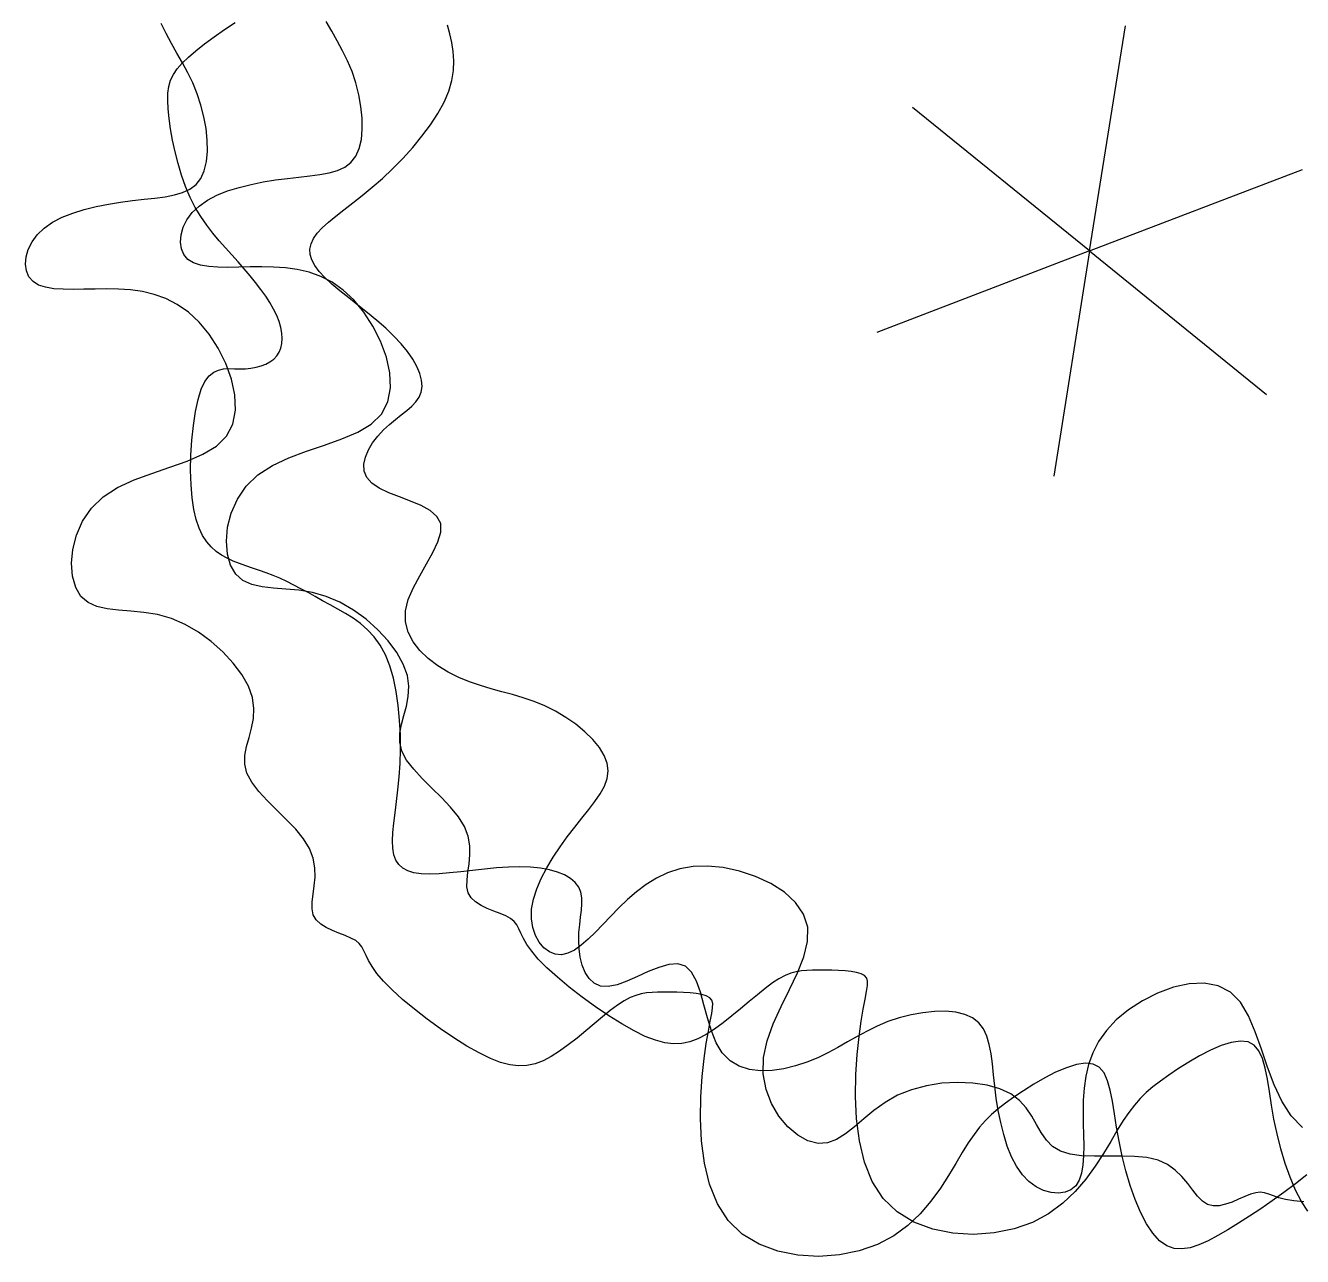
# Model space of a CAD drawing. Extents: x 186.4 to 233.1, y 208.5 to 248.3.
# Drawn here: x 221.205 to 225.016, y 211.266 to 214.941 of the extents above; entities that cross this region are included whole.
import ezdxf

# ---------------------------------------------------------------- set-up
doc = ezdxf.new("R2010")
doc.units = 0
doc.header["$MEASUREMENT"] = 0
doc.layers.get('0').update_dxf_attribs({"linetype": 'CONTINUOUS'})

msp = doc.modelspace()

# ---------------------------------------------------------------- linework, layer by layer
for p, q in [((221.624, 214.9164), (221.6091, 214.9468)), ((221.7986, 214.9285), (221.8305, 214.9501)), ((222.1186, 214.9239), (222.1022, 214.9529)), ((221.6399, 214.8869), (221.624, 214.9164)), ((221.7392, 214.8856), (221.7679, 214.9069)), ((221.7679, 214.9069), (221.7986, 214.9285)), ((222.1351, 214.895), (222.1186, 214.9239)), ((222.4711, 214.9161), (222.464, 214.9416)), ((222.4771, 214.8899), (222.4711, 214.9161)), ((224.3807, 214.2677), (224.4878, 214.9396)), ((221.6563, 214.858), (221.6399, 214.8869)), ((221.7133, 214.8652), (221.7392, 214.8856)), ((222.151, 214.8655), (222.1351, 214.895)), ((222.4814, 214.863), (222.4771, 214.8899)), ((221.6728, 214.829), (221.6563, 214.858)), ((221.6721, 214.828), (221.6907, 214.8459)), ((221.6907, 214.8459), (221.7133, 214.8652)), ((222.1659, 214.835), (222.151, 214.8655)), ((222.1792, 214.803), (222.1659, 214.835)), ((222.4834, 214.8352), (222.4814, 214.863)), ((222.4823, 214.8063), (222.4834, 214.8352)), ((221.6378, 214.7771), (221.646, 214.7943)), ((221.646, 214.7943), (221.6573, 214.811)), ((221.6573, 214.811), (221.6721, 214.828)), ((221.6887, 214.7996), (221.6728, 214.829)), ((221.7035, 214.7691), (221.6887, 214.7996)), ((222.1905, 214.7692), (222.1792, 214.803)), ((222.4775, 214.7763), (222.4823, 214.8063)), ((221.6296, 214.7391), (221.6325, 214.759)), ((221.6325, 214.759), (221.6378, 214.7771)), ((221.7169, 214.7371), (221.7035, 214.7691)), ((222.1995, 214.7341), (222.1905, 214.7692)), ((222.4682, 214.7449), (222.4775, 214.7763)), ((221.629, 214.7169), (221.6296, 214.7391)), ((221.6302, 214.6918), (221.629, 214.7169)), ((221.7282, 214.7032), (221.7169, 214.7371)), ((222.2059, 214.6989), (222.1995, 214.7341)), ((222.4541, 214.7122), (222.4682, 214.7449)), ((221.6331, 214.6633), (221.6302, 214.6918)), ((221.7372, 214.6682), (221.7282, 214.7032)), ((222.2095, 214.6642), (222.2059, 214.6989)), ((222.4132, 214.6443), (222.4355, 214.6785)), ((222.4355, 214.6785), (222.4541, 214.7122)), ((224.3807, 214.2677), (223.8523, 214.6963)), ((221.6375, 214.632), (221.6331, 214.6633)), ((221.7436, 214.6329), (221.7372, 214.6682)), ((222.2099, 214.6312), (222.2095, 214.6642)), ((222.3879, 214.6102), (222.4132, 214.6443)), ((221.6434, 214.5985), (221.6375, 214.632)), ((221.7471, 214.5983), (221.7436, 214.6329)), ((222.2071, 214.6005), (222.2099, 214.6312)), ((222.3602, 214.5766), (222.3879, 214.6102)), ((221.6509, 214.5638), (221.6434, 214.5985)), ((221.6599, 214.5286), (221.6509, 214.5638)), ((221.7447, 214.5346), (221.7476, 214.5652)), ((221.7476, 214.5652), (221.7471, 214.5983)), ((222.1902, 214.5502), (222.2006, 214.5732)), ((222.2006, 214.5732), (222.2071, 214.6005)), ((222.3308, 214.5441), (222.3602, 214.5766)), ((221.6704, 214.4937), (221.6599, 214.5286)), ((221.7382, 214.5073), (221.7447, 214.5346)), ((222.1576, 214.5183), (222.1758, 214.5321)), ((222.1758, 214.5321), (222.1902, 214.5502)), ((222.3004, 214.5131), (222.3308, 214.5441)), ((221.6825, 214.4597), (221.6704, 214.4937)), ((221.7279, 214.4843), (221.7382, 214.5073)), ((221.9866, 214.4843), (222.0208, 214.488)), ((222.0208, 214.488), (222.0532, 214.4915)), ((222.0532, 214.4915), (222.0834, 214.4955)), ((222.0834, 214.4955), (222.1111, 214.5008)), ((222.1111, 214.5008), (222.1359, 214.5081)), ((222.1359, 214.5081), (222.1576, 214.5183)), ((222.2697, 214.4842), (222.3004, 214.5131)), ((224.3807, 214.2677), (225.0161, 214.5109)), ((221.6736, 214.4421), (221.6953, 214.4523)), ((221.6962, 214.4276), (221.6825, 214.4597)), ((221.6953, 214.4523), (221.7135, 214.4661)), ((221.7135, 214.4661), (221.7279, 214.4843)), ((221.8079, 214.4468), (221.8421, 214.4575)), ((221.8421, 214.4575), (221.8778, 214.4664)), ((221.8778, 214.4664), (221.9143, 214.4737)), ((221.9143, 214.4737), (221.9508, 214.4796)), ((221.9508, 214.4796), (221.9866, 214.4843)), ((222.2097, 214.4335), (222.2393, 214.4577)), ((222.2393, 214.4577), (222.2697, 214.4842)), ((221.452, 214.4078), (221.4885, 214.4136)), ((221.4885, 214.4136), (221.5242, 214.4183)), ((221.5242, 214.4183), (221.5585, 214.4221)), ((221.5585, 214.4221), (221.5909, 214.4255)), ((221.5909, 214.4255), (221.6211, 214.4295)), ((221.6211, 214.4295), (221.6488, 214.4348)), ((221.6488, 214.4348), (221.6736, 214.4421)), ((221.7114, 214.3979), (221.6962, 214.4276)), ((221.7224, 214.4018), (221.7473, 214.4191)), ((221.7473, 214.4191), (221.776, 214.434)), ((221.776, 214.434), (221.8079, 214.4468)), ((222.1549, 214.3908), (222.1814, 214.4113)), ((222.1814, 214.4113), (222.2097, 214.4335)), ((221.3137, 214.3681), (221.3456, 214.3808)), ((221.3456, 214.3808), (221.3798, 214.3915)), ((221.3798, 214.3915), (221.4155, 214.4004)), ((221.4155, 214.4004), (221.452, 214.4078)), ((221.6863, 214.3607), (221.702, 214.3821)), ((221.702, 214.3821), (221.7224, 214.4018)), ((221.7278, 214.3704), (221.7114, 214.3979)), ((222.1305, 214.3718), (222.1549, 214.3908)), ((221.2397, 214.3162), (221.2601, 214.3359)), ((221.2601, 214.3359), (221.2849, 214.3532)), ((221.2849, 214.3532), (221.3137, 214.3681)), ((221.6687, 214.316), (221.6752, 214.3384)), ((221.6752, 214.3384), (221.6863, 214.3607)), ((221.7453, 214.3449), (221.7278, 214.3704)), ((221.7635, 214.321), (221.7453, 214.3449)), ((222.0751, 214.3207), (222.0902, 214.337)), ((222.0902, 214.337), (222.1088, 214.3539)), ((222.1088, 214.3539), (222.1305, 214.3718)), ((221.2239, 214.2948), (221.2397, 214.3162)), ((221.6669, 214.2943), (221.6687, 214.316)), ((221.7823, 214.2984), (221.7635, 214.321)), ((221.8013, 214.2767), (221.7823, 214.2984)), ((222.0569, 214.2891), (222.064, 214.3048)), ((222.064, 214.3048), (222.0751, 214.3207)), ((221.2064, 214.25), (221.2128, 214.2724)), ((221.2128, 214.2724), (221.2239, 214.2948)), ((221.6697, 214.2743), (221.6669, 214.2943)), ((221.6772, 214.2567), (221.6697, 214.2743)), ((221.8203, 214.2557), (221.8013, 214.2767)), ((222.0537, 214.2734), (222.0569, 214.2891)), ((222.0546, 214.2575), (222.0537, 214.2734)), ((224.3807, 214.2677), (223.7453, 214.0244)), ((224.3807, 214.2677), (224.2737, 213.5958)), ((224.3807, 214.2677), (224.9091, 213.839)), ((221.2046, 214.2284), (221.2064, 214.25)), ((221.2074, 214.2084), (221.2046, 214.2284)), ((221.6894, 214.2425), (221.6772, 214.2567)), ((221.706, 214.232), (221.6894, 214.2425)), ((221.7268, 214.2251), (221.706, 214.232)), ((221.7513, 214.221), (221.7268, 214.2251)), ((221.7788, 214.2191), (221.7513, 214.221)), ((221.8391, 214.235), (221.8203, 214.2557)), ((221.8573, 214.2144), (221.8391, 214.235)), ((221.8748, 214.2201), (221.841, 214.2193)), ((221.9095, 214.2205), (221.8748, 214.2201)), ((221.9448, 214.2198), (221.9095, 214.2205)), ((221.9804, 214.2174), (221.9448, 214.2198)), ((222.0596, 214.2413), (222.0546, 214.2575)), ((222.0685, 214.2245), (222.0596, 214.2413)), ((222.0814, 214.2069), (222.0685, 214.2245)), ((221.2149, 214.1908), (221.2074, 214.2084)), ((221.227, 214.1765), (221.2149, 214.1908)), ((221.8089, 214.2187), (221.7788, 214.2191)), ((221.841, 214.2193), (221.8089, 214.2187)), ((221.8749, 214.1938), (221.8573, 214.2144)), ((221.8915, 214.1734), (221.8749, 214.1938)), ((222.0159, 214.2124), (221.9804, 214.2174)), ((222.0512, 214.204), (222.0159, 214.2124)), ((222.086, 214.1915), (222.0512, 214.204)), ((222.0983, 214.1885), (222.0814, 214.2069)), ((222.12, 214.1741), (222.086, 214.1915)), ((222.1192, 214.169), (222.0983, 214.1885)), ((221.2437, 214.1661), (221.227, 214.1765)), ((221.2645, 214.1592), (221.2437, 214.1661)), ((221.2889, 214.1551), (221.2645, 214.1592)), ((221.3165, 214.1532), (221.2889, 214.1551)), ((221.3466, 214.1528), (221.3165, 214.1532)), ((221.3787, 214.1533), (221.3466, 214.1528)), ((221.4124, 214.1541), (221.3787, 214.1533)), ((221.4472, 214.1545), (221.4124, 214.1541)), ((221.4825, 214.1539), (221.4472, 214.1545)), ((221.518, 214.1514), (221.4825, 214.1539)), ((221.5536, 214.1464), (221.518, 214.1514)), ((221.5889, 214.138), (221.5536, 214.1464)), ((221.9071, 214.1531), (221.8915, 214.1734)), ((221.9214, 214.1331), (221.9071, 214.1531)), ((222.1431, 214.1486), (222.1192, 214.169)), ((222.153, 214.1511), (222.12, 214.1741)), ((222.1693, 214.1274), (222.1431, 214.1486)), ((222.1847, 214.1216), (222.153, 214.1511)), ((221.6237, 214.1255), (221.5889, 214.138)), ((221.6577, 214.1082), (221.6237, 214.1255)), ((221.6907, 214.0851), (221.6577, 214.1082)), ((221.9341, 214.1135), (221.9214, 214.1331)), ((221.9452, 214.0942), (221.9341, 214.1135)), ((222.197, 214.1055), (222.1693, 214.1274)), ((222.2147, 214.0853), (222.1847, 214.1216)), ((222.2251, 214.083), (222.197, 214.1055)), ((221.7224, 214.0556), (221.6907, 214.0851)), ((221.9545, 214.0754), (221.9452, 214.0942)), ((221.9617, 214.0571), (221.9545, 214.0754)), ((222.2417, 214.0436), (222.2147, 214.0853)), ((222.253, 214.0601), (222.2251, 214.083)), ((221.7523, 214.0193), (221.7224, 214.0556)), ((221.9669, 214.0394), (221.9617, 214.0571)), ((221.9699, 214.0226), (221.9669, 214.0394)), ((222.2645, 213.9983), (222.2417, 214.0436)), ((222.2797, 214.037), (222.253, 214.0601)), ((222.3043, 214.0137), (222.2797, 214.037)), ((221.7794, 213.9776), (221.7523, 214.0193)), ((221.9669, 213.9779), (221.9699, 213.9916)), ((221.971, 214.0066), (221.9699, 214.0226)), ((221.9699, 213.9916), (221.971, 214.0066)), ((222.2817, 213.9512), (222.2645, 213.9983)), ((222.3262, 213.9904), (222.3043, 214.0137)), ((221.8022, 213.9323), (221.7794, 213.9776)), ((221.9453, 213.9447), (221.9545, 213.9543)), ((221.9545, 213.9543), (221.9617, 213.9654)), ((221.9617, 213.9654), (221.9669, 213.9779)), ((222.3449, 213.9673), (222.3262, 213.9904)), ((222.3605, 213.9447), (222.3449, 213.9673)), ((221.7807, 213.9123), (221.796, 213.9155)), ((221.796, 213.9155), (221.8119, 213.9164)), ((221.8194, 213.8852), (221.8022, 213.9323)), ((221.8119, 213.9164), (221.8281, 213.9161)), ((221.8281, 213.9161), (221.8446, 213.9158)), ((221.8446, 213.9158), (221.861, 213.9163)), ((221.861, 213.9163), (221.8772, 213.9179)), ((221.8772, 213.9179), (221.8929, 213.9207)), ((221.8929, 213.9207), (221.9078, 213.9247)), ((221.9078, 213.9247), (221.9216, 213.93)), ((221.9216, 213.93), (221.9342, 213.9367)), ((221.9342, 213.9367), (221.9453, 213.9447)), ((222.2919, 213.9041), (222.2817, 213.9512)), ((222.3728, 213.9228), (222.3605, 213.9447)), ((222.3816, 213.9018), (222.3728, 213.9228)), ((221.7292, 213.8552), (221.7402, 213.8784)), ((221.7402, 213.8784), (221.7526, 213.8949)), ((221.7526, 213.8949), (221.7662, 213.9058)), ((221.7662, 213.9058), (221.7807, 213.9123)), ((221.8296, 213.8381), (221.8194, 213.8852)), ((222.2938, 213.8588), (222.2919, 213.9041)), ((222.3868, 213.8819), (222.3816, 213.9018)), ((222.3883, 213.8634), (222.3868, 213.8819)), ((221.7196, 213.8248), (221.7292, 213.8552)), ((222.2861, 213.8171), (222.2938, 213.8588)), ((222.3796, 213.8313), (222.3859, 213.8465)), ((222.3859, 213.8465), (222.3883, 213.8634)), ((221.7117, 213.7882), (221.7196, 213.8248)), ((221.8315, 213.7928), (221.8296, 213.8381)), ((222.2673, 213.7808), (222.2861, 213.8171)), ((222.3426, 213.7915), (222.3573, 213.8043)), ((222.3573, 213.8043), (222.3699, 213.8174)), ((222.3699, 213.8174), (222.3796, 213.8313)), ((221.7055, 213.7472), (221.7117, 213.7882)), ((221.8237, 213.7512), (221.8315, 213.7928)), ((222.2367, 213.7512), (222.2673, 213.7808)), ((222.2908, 213.7501), (222.3087, 213.765)), ((222.3087, 213.765), (222.3262, 213.7786)), ((222.3262, 213.7786), (222.3426, 213.7915)), ((221.701, 213.7032), (221.7055, 213.7472)), ((221.8049, 213.7149), (221.8237, 213.7512)), ((222.1491, 213.7065), (222.1965, 213.727)), ((222.1965, 213.727), (222.2367, 213.7512)), ((222.256, 213.7151), (222.273, 213.7336)), ((222.273, 213.7336), (222.2908, 213.7501)), ((221.6983, 213.6579), (221.701, 213.7032)), ((221.7744, 213.6852), (221.8049, 213.7149)), ((222.0437, 213.6699), (222.0973, 213.6881)), ((222.0973, 213.6881), (222.1491, 213.7065)), ((222.228, 213.6739), (222.2407, 213.695)), ((222.2407, 213.695), (222.256, 213.7151)), ((221.6868, 213.6406), (221.7342, 213.661)), ((221.6975, 213.613), (221.6983, 213.6579)), ((221.7342, 213.661), (221.7744, 213.6852)), ((221.9417, 213.6273), (221.9909, 213.6502)), ((221.9909, 213.6502), (222.0437, 213.6699)), ((222.2145, 213.6311), (222.219, 213.6524)), ((222.219, 213.6524), (222.228, 213.6739)), ((221.5814, 213.6039), (221.635, 213.6221)), ((221.635, 213.6221), (221.6868, 213.6406)), ((221.6986, 213.57), (221.6975, 213.613)), ((221.8985, 213.5995), (221.9417, 213.6273)), ((222.2155, 213.6106), (222.2145, 213.6311)), ((222.223, 213.5914), (222.2155, 213.6106)), ((221.4793, 213.5614), (221.5286, 213.5843)), ((221.5286, 213.5843), (221.5814, 213.6039)), ((221.8636, 213.5655), (221.8985, 213.5995)), ((222.2379, 213.5742), (222.223, 213.5914)), ((222.2606, 213.5593), (222.2379, 213.5742)), ((221.4013, 213.4996), (221.4362, 213.5335)), ((221.4362, 213.5335), (221.4793, 213.5614)), ((221.7017, 213.5305), (221.6986, 213.57)), ((221.8371, 213.5268), (221.8636, 213.5655)), ((222.2892, 213.5461), (222.2606, 213.5593)), ((222.3212, 213.5337), (222.2892, 213.5461)), ((222.354, 213.5213), (222.3212, 213.5337)), ((221.3748, 213.4609), (221.4013, 213.4996)), ((221.7068, 213.4959), (221.7017, 213.5305)), ((221.7139, 213.4659), (221.7068, 213.4959)), ((221.8186, 213.4853), (221.8371, 213.5268)), ((222.3852, 213.5079), (222.354, 213.5213)), ((222.4123, 213.4928), (222.3852, 213.5079)), ((221.3563, 213.4193), (221.3748, 213.4609)), ((221.7227, 213.4402), (221.7139, 213.4659)), ((221.8077, 213.4428), (221.8186, 213.4853)), ((222.4327, 213.4751), (222.4123, 213.4928)), ((222.4439, 213.4538), (222.4327, 213.4751)), ((221.3454, 213.3769), (221.3563, 213.4193)), ((221.7333, 213.4184), (221.7227, 213.4402)), ((221.804, 213.4014), (221.8077, 213.4428)), ((222.4357, 213.3994), (222.4443, 213.4284)), ((222.4443, 213.4284), (222.4439, 213.4538)), ((221.7454, 213.3998), (221.7333, 213.4184)), ((221.7589, 213.3842), (221.7454, 213.3998)), ((221.7737, 213.3711), (221.7589, 213.3842)), ((221.8072, 213.363), (221.804, 213.4014)), ((222.4205, 213.3676), (222.4357, 213.3994)), ((221.3417, 213.3355), (221.3454, 213.3769)), ((221.7896, 213.3599), (221.7737, 213.3711)), ((221.8066, 213.3503), (221.7896, 213.3599)), ((221.8245, 213.3419), (221.8066, 213.3503)), ((221.8168, 213.3294), (221.8072, 213.363)), ((222.4015, 213.3337), (222.4205, 213.3676)), ((221.3448, 213.297), (221.3417, 213.3355)), ((221.8324, 213.3027), (221.8168, 213.3294)), ((221.8431, 213.3344), (221.8245, 213.3419)), ((221.8624, 213.3276), (221.8431, 213.3344)), ((221.8823, 213.3209), (221.8624, 213.3276)), ((221.9025, 213.3142), (221.8823, 213.3209)), ((221.9229, 213.3071), (221.9025, 213.3142)), ((221.9435, 213.2993), (221.9229, 213.3071)), ((222.3812, 213.2985), (222.4015, 213.3337)), ((221.3545, 213.2635), (221.3448, 213.297)), ((221.8537, 213.2841), (221.8324, 213.3027)), ((221.88, 213.2723), (221.8537, 213.2841)), ((221.9105, 213.2654), (221.88, 213.2723)), ((221.9641, 213.2906), (221.9435, 213.2993)), ((221.9848, 213.2809), (221.9641, 213.2906)), ((222.0056, 213.2705), (221.9848, 213.2809)), ((222.0266, 213.2594), (222.0056, 213.2705)), ((222.3623, 213.2629), (222.3812, 213.2985)), ((221.3701, 213.2368), (221.3545, 213.2635)), ((221.3914, 213.2181), (221.3701, 213.2368)), ((221.9446, 213.2615), (221.9105, 213.2654)), ((221.9815, 213.2586), (221.9446, 213.2615)), ((222.0205, 213.2548), (221.9815, 213.2586)), ((222.061, 213.2482), (222.0205, 213.2548)), ((222.0479, 213.2479), (222.0266, 213.2594)), ((222.0695, 213.2359), (222.0479, 213.2479)), ((222.1021, 213.2368), (222.061, 213.2482)), ((222.0914, 213.2236), (222.0695, 213.2359)), ((222.1432, 213.2192), (222.1021, 213.2368)), ((222.3472, 213.2275), (222.3623, 213.2629)), ((221.4177, 213.2064), (221.3914, 213.2181)), ((221.4482, 213.1995), (221.4177, 213.2064)), ((221.4823, 213.1955), (221.4482, 213.1995)), ((221.5192, 213.1926), (221.4823, 213.1955)), ((221.5582, 213.1888), (221.5192, 213.1926)), ((222.1139, 213.2113), (222.0914, 213.2236)), ((222.1367, 213.1988), (222.1139, 213.2113)), ((222.1597, 213.1857), (222.1367, 213.1988)), ((222.1833, 213.196), (222.1432, 213.2192)), ((222.2213, 213.1683), (222.1833, 213.196)), ((222.3387, 213.1931), (222.3472, 213.2275)), ((222.3387, 213.1605), (222.3387, 213.1931)), ((221.5987, 213.1822), (221.5582, 213.1888)), ((221.6398, 213.1708), (221.5987, 213.1822)), ((221.6809, 213.1532), (221.6398, 213.1708)), ((221.721, 213.13), (221.6809, 213.1532)), ((222.1824, 213.1715), (222.1597, 213.1857)), ((222.2045, 213.1556), (222.1824, 213.1715)), ((222.2256, 213.1373), (222.2045, 213.1556)), ((222.2562, 213.1372), (222.2213, 213.1683)), ((222.3466, 213.1299), (222.3387, 213.1605)), ((221.759, 213.1023), (221.721, 213.13)), ((222.2452, 213.1161), (222.2256, 213.1373)), ((222.2631, 213.0914), (222.2452, 213.1161)), ((222.287, 213.1037), (222.2562, 213.1372)), ((222.3614, 213.1013), (222.3466, 213.1299)), ((221.7939, 213.0712), (221.759, 213.1023)), ((222.2787, 213.0627), (222.2631, 213.0914)), ((222.3127, 213.0691), (222.287, 213.1037)), ((222.3819, 213.075), (222.3614, 213.1013)), ((221.8247, 213.0378), (221.7939, 213.0712)), ((222.2919, 213.0295), (222.2787, 213.0627)), ((222.3321, 213.0343), (222.3127, 213.0691)), ((222.4069, 213.0511), (222.3819, 213.075)), ((222.4354, 213.0297), (222.4069, 213.0511)), ((221.8503, 213.0031), (221.8247, 213.0378)), ((221.8698, 212.9683), (221.8503, 213.0031)), ((222.3026, 212.9926), (222.2919, 213.0295)), ((222.3443, 213.0004), (222.3321, 213.0343)), ((222.3488, 212.9685), (222.3443, 213.0004)), ((222.4661, 213.0109), (222.4354, 213.0297)), ((222.498, 212.9949), (222.4661, 213.0109)), ((221.882, 212.9345), (221.8698, 212.9683)), ((222.311, 212.9527), (222.3026, 212.9926)), ((222.3471, 212.9382), (222.3488, 212.9685)), ((222.5301, 212.9817), (222.498, 212.9949)), ((222.5622, 212.9707), (222.5301, 212.9817)), ((222.5942, 212.9611), (222.5622, 212.9707)), ((221.8865, 212.9025), (221.882, 212.9345)), ((222.3172, 212.9106), (222.311, 212.9527)), ((222.3415, 212.9094), (222.3471, 212.9382)), ((222.6263, 212.9522), (222.5942, 212.9611)), ((222.6584, 212.9434), (222.6263, 212.9522)), ((222.6905, 212.9338), (222.6584, 212.9434)), ((222.7225, 212.9228), (222.6905, 212.9338)), ((221.8848, 212.8722), (221.8865, 212.9025)), ((222.3213, 212.8673), (222.3172, 212.9106)), ((222.334, 212.8816), (222.3415, 212.9094)), ((222.7546, 212.9096), (222.7225, 212.9228)), ((222.7865, 212.8936), (222.7546, 212.9096)), ((222.8177, 212.8752), (222.7865, 212.8936)), ((221.8792, 212.8434), (221.8848, 212.8722)), ((222.3236, 212.8235), (222.3213, 212.8673)), ((222.3219, 212.8281), (222.3267, 212.8546)), ((222.3267, 212.8546), (222.334, 212.8816)), ((222.8471, 212.8548), (222.8177, 212.8752)), ((222.8741, 212.8328), (222.8471, 212.8548)), ((221.8644, 212.7887), (221.8717, 212.8157)), ((221.8717, 212.8157), (221.8792, 212.8434)), ((222.3215, 212.8017), (222.3219, 212.8281)), ((222.324, 212.7801), (222.3236, 212.8235)), ((222.8979, 212.8098), (222.8741, 212.8328)), ((222.9175, 212.7861), (222.8979, 212.8098)), ((221.8595, 212.7622), (221.8644, 212.7887)), ((222.3278, 212.7751), (222.3215, 212.8017)), ((222.3227, 212.738), (222.324, 212.7801)), ((222.3422, 212.7481), (222.3278, 212.7751)), ((222.9322, 212.7622), (222.9175, 212.7861)), ((221.8592, 212.7358), (221.8595, 212.7622)), ((221.8655, 212.7092), (221.8592, 212.7358)), ((222.3199, 212.6977), (222.3227, 212.738)), ((222.3632, 212.7206), (222.3422, 212.7481)), ((222.9412, 212.7386), (222.9322, 212.7622)), ((222.9438, 212.7156), (222.9412, 212.7386)), ((221.8798, 212.6821), (221.8655, 212.7092)), ((222.3162, 212.6597), (222.3199, 212.6977)), ((222.3889, 212.6927), (222.3632, 212.7206)), ((222.9407, 212.693), (222.9438, 212.7156)), ((221.9009, 212.6547), (221.8798, 212.6821)), ((222.3119, 212.624), (222.3162, 212.6597)), ((222.4172, 212.6645), (222.3889, 212.6927)), ((222.446, 212.6361), (222.4172, 212.6645)), ((222.9202, 212.6477), (222.9326, 212.6704)), ((222.9326, 212.6704), (222.9407, 212.693)), ((221.9266, 212.6268), (221.9009, 212.6547)), ((221.9549, 212.5986), (221.9266, 212.6268)), ((222.3076, 212.5907), (222.3119, 212.624)), ((222.4733, 212.6074), (222.446, 212.6361)), ((222.8858, 212.6002), (222.9043, 212.6244)), ((222.9043, 212.6244), (222.9202, 212.6477)), ((221.9837, 212.5701), (221.9549, 212.5986)), ((222.3038, 212.56), (222.3076, 212.5907)), ((222.4969, 212.5786), (222.4733, 212.6074)), ((222.8654, 212.5748), (222.8858, 212.6002)), ((222.011, 212.5415), (221.9837, 212.5701)), ((222.3011, 212.5321), (222.3038, 212.56)), ((222.5149, 212.5498), (222.4969, 212.5786)), ((222.5258, 212.521), (222.5149, 212.5498)), ((222.8218, 212.5194), (222.8438, 212.548)), ((222.8438, 212.548), (222.8654, 212.5748)), ((222.0346, 212.5127), (222.011, 212.5415)), ((222.0526, 212.4839), (222.0346, 212.5127)), ((222.2999, 212.5069), (222.3011, 212.5321)), ((222.3007, 212.4848), (222.2999, 212.5069)), ((222.5306, 212.4926), (222.5258, 212.521)), ((222.8002, 212.4894), (222.8218, 212.5194)), ((222.0635, 212.4551), (222.0526, 212.4839)), ((222.3041, 212.4657), (222.3007, 212.4848)), ((222.531, 212.465), (222.5306, 212.4926)), ((222.7795, 212.4584), (222.8002, 212.4894)), ((222.0683, 212.4267), (222.0635, 212.4551)), ((222.3102, 212.4495), (222.3041, 212.4657)), ((222.3191, 212.4362), (222.3102, 212.4495)), ((222.3309, 212.4256), (222.3191, 212.4362)), ((222.5253, 212.4136), (222.5287, 212.4385)), ((222.5287, 212.4385), (222.531, 212.465)), ((222.646, 212.4288), (222.6108, 212.4263)), ((222.6799, 212.4297), (222.646, 212.4288)), ((222.7118, 212.4287), (222.6799, 212.4297)), ((222.7414, 212.4257), (222.7118, 212.4287)), ((222.7606, 212.4269), (222.7795, 212.4584)), ((223.1971, 212.43), (223.1575, 212.423)), ((223.2404, 212.4316), (223.1971, 212.43)), ((223.2872, 212.4271), (223.2404, 212.4316)), ((222.0664, 212.3726), (222.0687, 212.399)), ((222.0687, 212.399), (222.0683, 212.4267)), ((222.3459, 212.4176), (222.3309, 212.4256)), ((222.3641, 212.412), (222.3459, 212.4176)), ((222.3856, 212.4088), (222.3641, 212.412)), ((222.4106, 212.4077), (222.3856, 212.4088)), ((222.4391, 212.4087), (222.4106, 212.4077)), ((222.4705, 212.4112), (222.4391, 212.4087)), ((222.504, 212.4147), (222.4705, 212.4112)), ((222.5391, 212.4187), (222.504, 212.4147)), ((222.5223, 212.3699), (222.5227, 212.3906)), ((222.5227, 212.3906), (222.5253, 212.4136)), ((222.5749, 212.4228), (222.5391, 212.4187)), ((222.6108, 212.4263), (222.5749, 212.4228)), ((222.7304, 212.3636), (222.744, 212.3951)), ((222.7684, 212.4207), (222.7414, 212.4257)), ((222.744, 212.3951), (222.7606, 212.4269)), ((222.7926, 212.4139), (222.7684, 212.4207)), ((222.8137, 212.4053), (222.7926, 212.4139)), ((222.8314, 212.3949), (222.8137, 212.4053)), ((222.8455, 212.3829), (222.8314, 212.3949)), ((223.0877, 212.3955), (223.0568, 212.3765)), ((223.1211, 212.4113), (223.0877, 212.3955)), ((223.1575, 212.423), (223.1211, 212.4113)), ((223.3358, 212.4168), (223.2872, 212.4271)), ((223.384, 212.4009), (223.3358, 212.4168)), ((223.4294, 212.3797), (223.384, 212.4009)), ((222.063, 212.3477), (222.0664, 212.3726)), ((222.5259, 212.352), (222.5223, 212.3699)), ((222.5348, 212.3369), (222.5259, 212.352)), ((222.7207, 212.3327), (222.7304, 212.3636)), ((222.8558, 212.3692), (222.8455, 212.3829)), ((222.8621, 212.354), (222.8558, 212.3692)), ((222.865, 212.3373), (222.8621, 212.354)), ((223.0281, 212.3549), (223.0012, 212.3315)), ((223.0568, 212.3765), (223.0281, 212.3549)), ((223.47, 212.3536), (223.4294, 212.3797)), ((223.5033, 212.323), (223.47, 212.3536)), ((222.06, 212.304), (222.0603, 212.3247)), ((222.0603, 212.3247), (222.063, 212.3477)), ((222.548, 212.3245), (222.5348, 212.3369)), ((222.5645, 212.3141), (222.548, 212.3245)), ((222.583, 212.3053), (222.5645, 212.3141)), ((222.7153, 212.3029), (222.7207, 212.3327)), ((222.864, 212.2997), (222.8654, 212.3192)), ((222.8654, 212.3192), (222.865, 212.3373)), ((223.0012, 212.3315), (222.9758, 212.3069)), ((223.5273, 212.288), (223.5033, 212.323)), ((222.0636, 212.286), (222.06, 212.304)), ((222.0724, 212.271), (222.0636, 212.286)), ((222.6023, 212.2974), (222.583, 212.3053)), ((222.6211, 212.2901), (222.6023, 212.2974)), ((222.6383, 212.2828), (222.6211, 212.2901)), ((222.6525, 212.275), (222.6383, 212.2828)), ((222.7148, 212.2745), (222.7153, 212.3029)), ((222.8589, 212.257), (222.8616, 212.279)), ((222.8616, 212.279), (222.864, 212.2997)), ((222.9516, 212.2821), (222.9283, 212.2577)), ((222.9758, 212.3069), (222.9516, 212.2821)), ((223.5397, 212.249), (223.5273, 212.288)), ((222.0857, 212.2585), (222.0724, 212.271)), ((222.1022, 212.2482), (222.0857, 212.2585)), ((222.1207, 212.2393), (222.1022, 212.2482)), ((222.14, 212.2315), (222.1207, 212.2393)), ((222.6631, 212.2662), (222.6525, 212.275)), ((222.6708, 212.2561), (222.6631, 212.2662)), ((222.6772, 212.2445), (222.6708, 212.2561)), ((222.6835, 212.2311), (222.6772, 212.2445)), ((222.7188, 212.2482), (222.7148, 212.2745)), ((222.7268, 212.2246), (222.7188, 212.2482)), ((222.8567, 212.2338), (222.8589, 212.257)), ((222.9283, 212.2577), (222.9059, 212.2346)), ((223.5391, 212.2065), (223.5397, 212.249)), ((222.1588, 212.2242), (222.14, 212.2315)), ((222.176, 212.2169), (222.1588, 212.2242)), ((222.1902, 212.2091), (222.176, 212.2169)), ((222.2007, 212.2003), (222.1902, 212.2091)), ((222.2085, 212.1902), (222.2007, 212.2003)), ((222.6911, 212.2156), (222.6835, 212.2311)), ((222.7013, 212.1977), (222.6911, 212.2156)), ((222.738, 212.2042), (222.7268, 212.2246)), ((222.7521, 212.1876), (222.738, 212.2042)), ((222.8558, 212.2096), (222.8567, 212.2338)), ((222.8568, 212.1845), (222.8558, 212.2096)), ((222.8844, 212.2135), (222.8636, 212.1954)), ((222.9059, 212.2346), (222.8844, 212.2135)), ((223.5277, 212.1609), (223.5391, 212.2065)), ((222.2149, 212.1786), (222.2085, 212.1902)), ((222.2212, 212.1651), (222.2149, 212.1786)), ((222.2287, 212.1496), (222.2212, 212.1651)), ((222.7155, 212.1774), (222.7013, 212.1977)), ((222.7351, 212.1541), (222.7155, 212.1774)), ((222.7682, 212.1755), (222.7521, 212.1876)), ((222.7859, 212.1683), (222.7682, 212.1755)), ((222.8046, 212.1668), (222.7859, 212.1683)), ((222.8238, 212.1713), (222.8046, 212.1668)), ((222.8434, 212.1811), (222.8238, 212.1713)), ((222.8636, 212.1954), (222.8434, 212.1811)), ((222.8602, 212.1595), (222.8568, 212.1845)), ((222.239, 212.1318), (222.2287, 212.1496)), ((222.2532, 212.1114), (222.239, 212.1318)), ((222.7609, 212.128), (222.7351, 212.1541)), ((222.7922, 212.0998), (222.7609, 212.128)), ((222.8662, 212.1356), (222.8602, 212.1595)), ((222.875, 212.114), (222.8662, 212.1356)), ((223.0947, 212.1293), (223.0632, 212.1167)), ((223.1245, 212.1378), (223.0947, 212.1293)), ((223.1515, 212.1396), (223.1245, 212.1378)), ((223.1745, 212.1325), (223.1515, 212.1396)), ((223.1928, 212.1149), (223.1745, 212.1325)), ((223.5087, 212.113), (223.5277, 212.1609)), ((222.2728, 212.0882), (222.2532, 212.1114)), ((222.2986, 212.0621), (222.2728, 212.0882)), ((222.8276, 212.0704), (222.7922, 212.0998)), ((222.8869, 212.0957), (222.875, 212.114)), ((222.9021, 212.0819), (222.8869, 212.0957)), ((222.9999, 212.0884), (222.9703, 212.0775)), ((223.0312, 212.1023), (222.9999, 212.0884)), ((223.0632, 212.1167), (223.0312, 212.1023)), ((223.2071, 212.0882), (223.1928, 212.1149)), ((223.219, 212.055), (223.2071, 212.0882)), ((223.4537, 212.0954), (223.4341, 212.0827)), ((223.4718, 212.1049), (223.4537, 212.0954)), ((223.4887, 212.1118), (223.4718, 212.1049)), ((223.4851, 212.0633), (223.5087, 212.113)), ((223.5049, 212.1163), (223.4887, 212.1118)), ((223.5209, 212.1191), (223.5049, 212.1163)), ((223.537, 212.1205), (223.5209, 212.1191)), ((223.5538, 212.1211), (223.537, 212.1205)), ((223.5717, 212.1211), (223.5538, 212.1211)), ((223.5909, 212.1211), (223.5717, 212.1211)), ((223.611, 212.1209), (223.5909, 212.1211)), ((223.6312, 212.1203), (223.611, 212.1209)), ((223.6508, 212.1191), (223.6312, 212.1203)), ((223.6691, 212.1171), (223.6508, 212.1191)), ((223.6854, 212.1142), (223.6691, 212.1171)), ((223.699, 212.1101), (223.6854, 212.1142)), ((223.7092, 212.1047), (223.699, 212.1101)), ((223.7155, 212.0975), (223.7092, 212.1047)), ((223.7183, 212.0879), (223.7155, 212.0975)), ((223.7181, 212.0748), (223.7183, 212.0879)), ((222.3299, 212.0338), (222.2986, 212.0621)), ((222.8658, 212.0408), (222.8276, 212.0704)), ((222.921, 212.0736), (222.9021, 212.0819)), ((222.9437, 212.072), (222.921, 212.0736)), ((222.9703, 212.0775), (222.9437, 212.072)), ((223.0426, 212.0504), (223.0264, 212.0458)), ((223.0585, 212.0532), (223.0426, 212.0504)), ((223.0747, 212.0546), (223.0585, 212.0532)), ((223.0915, 212.0551), (223.0747, 212.0546)), ((223.1093, 212.0552), (223.0915, 212.0551)), ((223.1286, 212.0552), (223.1093, 212.0552)), ((223.1486, 212.0549), (223.1286, 212.0552)), ((223.1688, 212.0543), (223.1486, 212.0549)), ((223.1885, 212.0531), (223.1688, 212.0543)), ((223.2068, 212.0512), (223.1885, 212.0531)), ((223.2231, 212.0482), (223.2068, 212.0512)), ((223.2295, 212.0176), (223.219, 212.055)), ((223.2367, 212.0442), (223.2231, 212.0482)), ((223.3892, 212.0478), (223.3646, 212.0272)), ((223.4125, 212.0666), (223.3892, 212.0478)), ((223.4341, 212.0827), (223.4125, 212.0666)), ((223.4601, 212.0125), (223.4851, 212.0633)), ((223.711, 212.0343), (223.7154, 212.0573)), ((223.7154, 212.0573), (223.7181, 212.0748)), ((224.5838, 212.0527), (224.5385, 212.0299)), ((224.6309, 212.0699), (224.5838, 212.0527)), ((224.678, 212.0802), (224.6309, 212.0699)), ((224.7232, 212.0821), (224.678, 212.0802)), ((224.7649, 212.0743), (224.7232, 212.0821)), ((224.8012, 212.0555), (224.7649, 212.0743)), ((224.8309, 212.025), (224.8012, 212.0555)), ((222.3652, 212.0044), (222.3299, 212.0338)), ((222.9056, 212.012), (222.8658, 212.0408)), ((222.9456, 211.9849), (222.9056, 212.012)), ((222.9717, 212.0167), (222.9501, 212.0007)), ((222.9914, 212.0294), (222.9717, 212.0167)), ((223.0095, 212.039), (222.9914, 212.0294)), ((223.0264, 212.0458), (223.0095, 212.039)), ((223.24, 211.9784), (223.2295, 212.0176)), ((223.2469, 212.0387), (223.2367, 212.0442)), ((223.2532, 212.0316), (223.2469, 212.0387)), ((223.2531, 211.9913), (223.2557, 212.0089)), ((223.256, 212.022), (223.2532, 212.0316)), ((223.2557, 212.0089), (223.256, 212.022)), ((223.3646, 212.0272), (223.3391, 212.0057)), ((223.4366, 211.9613), (223.4601, 212.0125)), ((223.7054, 212.005), (223.711, 212.0343)), ((224.5385, 212.0299), (224.4968, 212.0029)), ((224.8551, 211.9847), (224.8309, 212.025)), ((222.4035, 211.9748), (222.3652, 212.0044)), ((222.4432, 211.946), (222.4035, 211.9748)), ((222.9268, 211.9819), (222.9023, 211.9613)), ((222.9501, 212.0007), (222.9268, 211.9819)), ((222.9846, 211.9605), (222.9456, 211.9849)), ((223.2518, 211.9398), (223.24, 211.9784)), ((223.2487, 211.9684), (223.2531, 211.9913)), ((223.3131, 211.9843), (223.287, 211.9637)), ((223.3391, 212.0057), (223.3131, 211.9843)), ((223.6991, 211.9683), (223.7054, 212.005)), ((223.8129, 211.9787), (223.779, 211.9674)), ((223.8479, 211.9877), (223.8129, 211.9787)), ((223.8832, 211.9941), (223.8479, 211.9877)), ((223.9178, 211.9977), (223.8832, 211.9941)), ((223.9509, 211.9982), (223.9178, 211.9977)), ((223.9815, 211.9953), (223.9509, 211.9982)), ((224.0088, 211.9888), (223.9815, 211.9953)), ((224.0318, 211.9784), (224.0088, 211.9888)), ((224.05, 211.964), (224.0318, 211.9784)), ((224.4605, 211.9729), (224.431, 211.9412)), ((224.4968, 212.0029), (224.4605, 211.9729)), ((224.8755, 211.9374), (224.8551, 211.9847)), ((222.4833, 211.9189), (222.4432, 211.946)), ((222.8768, 211.9398), (222.8508, 211.9183)), ((222.9023, 211.9613), (222.8768, 211.9398)), ((223.0213, 211.9398), (222.9846, 211.9605)), ((223.0547, 211.9235), (223.0213, 211.9398)), ((223.2611, 211.9449), (223.2359, 211.9288)), ((223.2368, 211.9023), (223.2431, 211.939)), ((223.2431, 211.939), (223.2487, 211.9684)), ((223.2662, 211.9042), (223.2518, 211.9398)), ((223.287, 211.9637), (223.2611, 211.9449)), ((223.418, 211.9103), (223.4366, 211.9613)), ((223.7165, 211.9392), (223.6871, 211.9233)), ((223.6927, 211.9233), (223.6991, 211.9683)), ((223.747, 211.9541), (223.7165, 211.9392)), ((223.779, 211.9674), (223.747, 211.9541)), ((224.0638, 211.9458), (224.05, 211.964)), ((224.074, 211.9242), (224.0638, 211.9458)), ((224.431, 211.9412), (224.4079, 211.9083)), ((224.894, 211.8856), (224.8755, 211.9374)), ((222.5223, 211.8946), (222.4833, 211.9189)), ((222.559, 211.8738), (222.5223, 211.8946)), ((222.8247, 211.8977), (222.7988, 211.8789)), ((222.8508, 211.9183), (222.8247, 211.8977)), ((223.085, 211.9118), (223.0547, 211.9235)), ((223.1129, 211.9044), (223.085, 211.9118)), ((223.1389, 211.9013), (223.1129, 211.9044)), ((223.1637, 211.9023), (223.1389, 211.9013)), ((223.1877, 211.9073), (223.1637, 211.9023)), ((223.2116, 211.9162), (223.1877, 211.9073)), ((223.2359, 211.9288), (223.2116, 211.9162)), ((223.2304, 211.8574), (223.2368, 211.9023)), ((223.2844, 211.8739), (223.2662, 211.9042)), ((223.4072, 211.86), (223.418, 211.9103)), ((223.6581, 211.9069), (223.6292, 211.8905)), ((223.6871, 211.9233), (223.6581, 211.9069)), ((223.687, 211.8696), (223.6927, 211.9233)), ((224.0813, 211.8993), (224.074, 211.9242)), ((224.0866, 211.8716), (224.0813, 211.8993)), ((224.4079, 211.9083), (224.3905, 211.8742)), ((224.7738, 211.8958), (224.7419, 211.8821)), ((224.8039, 211.9053), (224.7738, 211.8958)), ((224.831, 211.9093), (224.8039, 211.9053)), ((224.854, 211.9068), (224.831, 211.9093)), ((224.8723, 211.8969), (224.854, 211.9068)), ((224.8862, 211.88), (224.8723, 211.8969)), ((222.5923, 211.8576), (222.559, 211.8738)), ((222.6227, 211.8459), (222.5923, 211.8576)), ((222.7736, 211.8629), (222.7493, 211.8503)), ((222.7988, 211.8789), (222.7736, 211.8629)), ((223.2247, 211.8037), (223.2304, 211.8574)), ((223.3075, 211.8508), (223.2844, 211.8739)), ((223.4065, 211.8114), (223.4072, 211.86)), ((223.5693, 211.8597), (223.5372, 211.8463)), ((223.5997, 211.8745), (223.5693, 211.8597)), ((223.6292, 211.8905), (223.5997, 211.8745)), ((223.683, 211.8091), (223.687, 211.8696)), ((224.0906, 211.8414), (224.0866, 211.8716)), ((224.3905, 211.8742), (224.3781, 211.8395)), ((224.7092, 211.8653), (224.6768, 211.8465)), ((224.7419, 211.8821), (224.7092, 211.8653)), ((224.8968, 211.857), (224.8862, 211.88)), ((224.9122, 211.8319), (224.894, 211.8856)), ((224.905, 211.8285), (224.8968, 211.857)), ((222.6506, 211.8385), (222.6227, 211.8459)), ((222.6766, 211.8354), (222.6506, 211.8385)), ((222.7013, 211.8364), (222.6766, 211.8354)), ((222.7254, 211.8414), (222.7013, 211.8364)), ((222.7493, 211.8503), (222.7254, 211.8414)), ((223.3347, 211.8347), (223.3075, 211.8508)), ((223.3654, 211.825), (223.3347, 211.8347)), ((223.3985, 211.8209), (223.3654, 211.825)), ((223.4331, 211.8217), (223.3985, 211.8209)), ((223.4684, 211.8266), (223.4331, 211.8217)), ((223.5034, 211.8351), (223.4684, 211.8266)), ((223.5372, 211.8463), (223.5034, 211.8351)), ((224.094, 211.809), (224.0906, 211.8414)), ((224.3115, 211.8299), (224.2796, 211.8161)), ((224.3416, 211.8393), (224.3115, 211.8299)), ((224.3687, 211.8434), (224.3416, 211.8393)), ((224.3917, 211.8409), (224.3687, 211.8434)), ((224.3781, 211.8395), (224.3697, 211.8042)), ((224.4099, 211.831), (224.3917, 211.8409)), ((224.4239, 211.8141), (224.4099, 211.831)), ((224.6458, 211.827), (224.6174, 211.8079)), ((224.6768, 211.8465), (224.6458, 211.827)), ((224.9116, 211.7954), (224.905, 211.8285)), ((224.9318, 211.7792), (224.9122, 211.8319)), ((223.2207, 211.7432), (223.2247, 211.8037)), ((223.4151, 211.7653), (223.4065, 211.8114)), ((223.682, 211.7442), (223.683, 211.8091)), ((223.9403, 211.7834), (223.8939, 211.7761)), ((223.987, 211.7861), (223.9403, 211.7834)), ((224.0325, 211.7842), (223.987, 211.7861)), ((224.0751, 211.7778), (224.0325, 211.7842)), ((224.0978, 211.7748), (224.094, 211.809)), ((224.2145, 211.7806), (224.1835, 211.7611)), ((224.2469, 211.7993), (224.2145, 211.7806)), ((224.2796, 211.8161), (224.2469, 211.7993)), ((224.3697, 211.8042), (224.3647, 211.7686)), ((224.4345, 211.791), (224.4239, 211.8141)), ((224.4426, 211.7626), (224.4345, 211.791)), ((224.5922, 211.79), (224.5701, 211.7729)), ((224.6174, 211.8079), (224.5922, 211.79)), ((224.9175, 211.7584), (224.9116, 211.7954)), ((223.2197, 211.6783), (223.2207, 211.7432)), ((223.4314, 211.7228), (223.4151, 211.7653)), ((223.6852, 211.6774), (223.682, 211.7442)), ((223.8076, 211.7476), (223.7705, 211.7265)), ((223.8491, 211.7642), (223.8076, 211.7476)), ((223.8939, 211.7761), (223.8491, 211.7642)), ((224.1134, 211.767), (224.0751, 211.7778)), ((224.1024, 211.7391), (224.0978, 211.7748)), ((224.146, 211.7517), (224.1134, 211.767)), ((224.1551, 211.742), (224.1299, 211.724)), ((224.1718, 211.7323), (224.146, 211.7517)), ((224.1835, 211.7611), (224.1551, 211.742)), ((224.3647, 211.7686), (224.3622, 211.733)), ((224.4492, 211.7295), (224.4426, 211.7626)), ((224.5502, 211.7557), (224.5321, 211.7378)), ((224.5701, 211.7729), (224.5502, 211.7557)), ((224.9237, 211.7184), (224.9175, 211.7584)), ((224.9547, 211.7299), (224.9318, 211.7792)), ((223.4537, 211.6851), (223.4314, 211.7228)), ((223.7705, 211.7265), (223.7372, 211.7026)), ((224.1078, 211.7069), (224.0879, 211.6898)), ((224.1083, 211.7026), (224.1024, 211.7391)), ((224.1299, 211.724), (224.1078, 211.7069)), ((224.192, 211.7097), (224.1718, 211.7323)), ((224.2084, 211.6853), (224.192, 211.7097)), ((224.3622, 211.733), (224.3616, 211.6977)), ((224.4552, 211.6925), (224.4492, 211.7295)), ((224.5149, 211.7184), (224.4982, 211.6966)), ((224.5321, 211.7378), (224.5149, 211.7184)), ((224.9311, 211.676), (224.9237, 211.7184)), ((224.9826, 211.6867), (224.9547, 211.7299)), ((223.2228, 211.6114), (223.2197, 211.6783)), ((223.4804, 211.6532), (223.4537, 211.6851)), ((223.7069, 211.6777), (223.6787, 211.6537)), ((223.6938, 211.6111), (223.6852, 211.6774)), ((223.7372, 211.7026), (223.7069, 211.6777)), ((224.0697, 211.6719), (224.0526, 211.6524)), ((224.0879, 211.6898), (224.0697, 211.6719)), ((224.1157, 211.666), (224.1083, 211.7026)), ((224.1246, 211.6303), (224.1157, 211.666)), ((224.2227, 211.6604), (224.2084, 211.6853)), ((224.3616, 211.6977), (224.362, 211.663)), ((224.4614, 211.6524), (224.4552, 211.6925)), ((224.4812, 211.6718), (224.4633, 211.643)), ((224.4982, 211.6966), (224.4812, 211.6718)), ((224.9404, 211.6321), (224.9311, 211.676)), ((225.0165, 211.6518), (224.9826, 211.6867)), ((223.5098, 211.6283), (223.4804, 211.6532)), ((223.5403, 211.6113), (223.5098, 211.6283)), ((223.6519, 211.6323), (223.6254, 211.6156)), ((223.6787, 211.6537), (223.6519, 211.6323)), ((224.0359, 211.6307), (224.0189, 211.6058)), ((224.0526, 211.6524), (224.0359, 211.6307)), ((224.1353, 211.5961), (224.1246, 211.6303)), ((224.2367, 211.6362), (224.2227, 211.6604)), ((224.252, 211.614), (224.2367, 211.6362)), ((224.362, 211.663), (224.3628, 211.6293)), ((224.3628, 211.6293), (224.3633, 211.5971)), ((224.4633, 211.643), (224.4438, 211.61)), ((224.4688, 211.6101), (224.4614, 211.6524)), ((224.9516, 211.5879), (224.9404, 211.6321)), ((223.2314, 211.5451), (223.2228, 211.6114)), ((223.5703, 211.6035), (223.5403, 211.6113)), ((223.5985, 211.6054), (223.5703, 211.6035)), ((223.6254, 211.6156), (223.5985, 211.6054)), ((223.709, 211.5477), (223.6938, 211.6111)), ((224.0189, 211.6058), (224.001, 211.5771)), ((224.148, 211.5643), (224.1353, 211.5961)), ((224.2704, 211.5951), (224.252, 211.614)), ((224.2936, 211.5807), (224.2704, 211.5951)), ((224.3633, 211.5971), (224.3629, 211.567)), ((224.4438, 211.61), (224.4222, 211.5738)), ((224.478, 211.5662), (224.4688, 211.6101)), ((224.001, 211.5771), (223.9815, 211.5441)), ((224.1629, 211.5355), (224.148, 211.5643)), ((224.3229, 211.5717), (224.2936, 211.5807)), ((224.3572, 211.5672), (224.3229, 211.5717)), ((224.3951, 211.5657), (224.3572, 211.5672)), ((224.3629, 211.567), (224.361, 211.5395)), ((224.4351, 211.5657), (224.3951, 211.5657)), ((224.4222, 211.5738), (224.3977, 211.5358)), ((224.4756, 211.566), (224.4351, 211.5657)), ((224.5151, 211.565), (224.4756, 211.566)), ((224.4892, 211.522), (224.478, 211.5662)), ((224.5522, 211.5614), (224.5151, 211.565)), ((224.5853, 211.5537), (224.5522, 211.5614)), ((224.6133, 211.541), (224.5853, 211.5537)), ((224.9646, 211.5444), (224.9516, 211.5879)), ((223.2467, 211.4818), (223.2314, 211.5451)), ((223.7321, 211.4898), (223.709, 211.5477)), ((223.9815, 211.5441), (223.9598, 211.5079)), ((224.1802, 211.5106), (224.1629, 211.5355)), ((224.3569, 211.5151), (224.35, 211.4943)), ((224.361, 211.5395), (224.3569, 211.5151)), ((224.3977, 211.5358), (224.3697, 211.4974)), ((224.5022, 211.4785), (224.4892, 211.522)), ((224.6368, 211.5243), (224.6133, 211.541)), ((224.6566, 211.5051), (224.6368, 211.5243)), ((224.9793, 211.5029), (224.9646, 211.5444)), ((223.2698, 211.4238), (223.2467, 211.4818)), ((223.7643, 211.4397), (223.7321, 211.4898)), ((223.9598, 211.5079), (223.9354, 211.4699)), ((224.1999, 211.4902), (224.1802, 211.5106)), ((224.2213, 211.4745), (224.1999, 211.4902)), ((224.3396, 211.4776), (224.3253, 211.4655)), ((224.3697, 211.4974), (224.3376, 211.46)), ((224.35, 211.4943), (224.3396, 211.4776)), ((224.5169, 211.4369), (224.5022, 211.4785)), ((224.6737, 211.4847), (224.6566, 211.5051)), ((224.689, 211.4648), (224.6737, 211.4847)), ((224.9955, 211.4831), (224.9609, 211.457)), ((224.9955, 211.4644), (224.9793, 211.5029)), ((225.0297, 211.5103), (224.9955, 211.4831)), ((223.8062, 211.3994), (223.7643, 211.4397)), ((223.9354, 211.4699), (223.9074, 211.4314)), ((224.2437, 211.4634), (224.2213, 211.4745)), ((224.2661, 211.4569), (224.2437, 211.4634)), ((224.2877, 211.4551), (224.2661, 211.4569)), ((224.3077, 211.458), (224.2877, 211.4551)), ((224.3376, 211.46), (224.3007, 211.4251)), ((224.3253, 211.4655), (224.3077, 211.458)), ((224.5332, 211.3985), (224.5169, 211.4369)), ((224.7033, 211.4466), (224.689, 211.4648)), ((224.7177, 211.4317), (224.7033, 211.4466)), ((224.8255, 211.437), (224.8064, 211.4289)), ((224.844, 211.4452), (224.8255, 211.437)), ((224.8613, 211.4522), (224.844, 211.4452)), ((224.8769, 211.4567), (224.8613, 211.4522)), ((224.8905, 211.4579), (224.8769, 211.4567)), ((224.9032, 211.4563), (224.8905, 211.4579)), ((224.9159, 211.4526), (224.9032, 211.4563)), ((224.9298, 211.4475), (224.9159, 211.4526)), ((224.9609, 211.457), (224.9263, 211.4321)), ((224.9462, 211.4419), (224.9298, 211.4475)), ((224.966, 211.4365), (224.9462, 211.4419)), ((225.0131, 211.4302), (224.9955, 211.4644)), ((223.302, 211.3737), (223.2698, 211.4238)), ((223.8564, 211.369), (223.8062, 211.3994)), ((223.9074, 211.4314), (223.8753, 211.3941)), ((224.3007, 211.4251), (224.2584, 211.394)), ((224.7329, 211.4216), (224.7177, 211.4317)), ((224.7498, 211.4172), (224.7329, 211.4216)), ((224.768, 211.4178), (224.7498, 211.4172)), ((224.787, 211.4221), (224.768, 211.4178)), ((224.8064, 211.4289), (224.787, 211.4221)), ((224.8919, 211.4086), (224.8581, 211.3864)), ((224.9263, 211.4321), (224.8919, 211.4086)), ((224.9905, 211.4322), (224.966, 211.4365)), ((225.0207, 211.4296), (224.9905, 211.4322)), ((225.0321, 211.4015), (225.0131, 211.4302)), ((223.3439, 211.3335), (223.302, 211.3737)), ((223.8753, 211.3941), (223.8384, 211.3591)), ((223.9126, 211.348), (223.8564, 211.369)), ((224.2101, 211.3683), (224.1555, 211.349)), ((224.2584, 211.394), (224.2101, 211.3683)), ((224.5508, 211.3643), (224.5332, 211.3985)), ((224.5698, 211.3355), (224.5508, 211.3643)), ((224.8252, 211.3656), (224.7935, 211.3463)), ((224.8581, 211.3864), (224.8252, 211.3656)), ((223.3941, 211.3031), (223.3439, 211.3335)), ((223.7961, 211.3281), (223.7478, 211.3023)), ((223.8384, 211.3591), (223.7961, 211.3281)), ((223.9727, 211.336), (223.9126, 211.348)), ((224.0347, 211.3324), (223.9727, 211.336)), ((224.0963, 211.3369), (224.0347, 211.3324)), ((224.1555, 211.349), (224.0963, 211.3369)), ((224.5899, 211.3133), (224.5698, 211.3355)), ((224.7633, 211.3286), (224.7346, 211.3133)), ((224.7935, 211.3463), (224.7633, 211.3286)), ((223.4503, 211.2821), (223.3941, 211.3031)), ((223.7478, 211.3023), (223.6932, 211.2831)), ((224.611, 211.2985), (224.5899, 211.3133)), ((224.6333, 211.2906), (224.611, 211.2985)), ((224.6567, 211.289), (224.6333, 211.2906)), ((224.6814, 211.2927), (224.6567, 211.289)), ((224.7073, 211.3011), (224.6814, 211.2927)), ((224.7346, 211.3133), (224.7073, 211.3011)), ((223.5104, 211.27), (223.4503, 211.2821)), ((223.5724, 211.2665), (223.5104, 211.27)), ((223.634, 211.271), (223.5724, 211.2665)), ((223.6932, 211.2831), (223.634, 211.271))]:
    msp.add_line(p, q)

doc.saveas('drawing.dxf')
